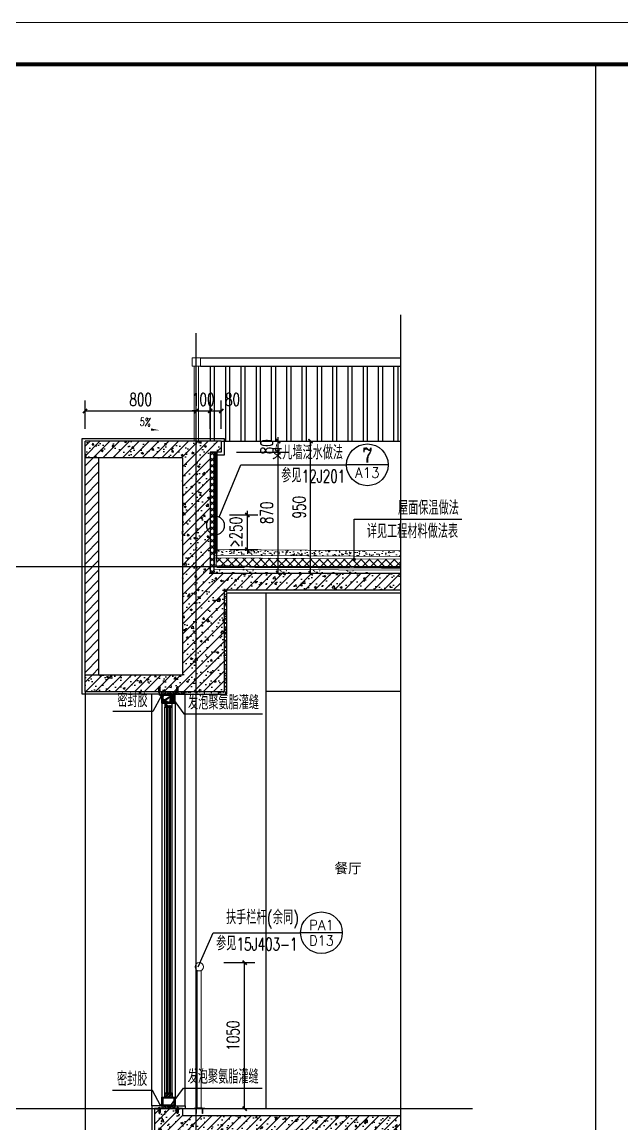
# Model space of a CAD drawing. Extents: x 1738711 to 2346805, y 1189731 to 2516152.
# Drawn here: x 1965034 to 1969350, y 1227784 to 1235709 of the extents above; entities that cross this region are included whole.
import ezdxf
from ezdxf.enums import TextEntityAlignment as Align

# ---------------------------------------------------------------- set-up
doc = ezdxf.new("R2010")
doc.units = 0
doc.header["$LTSCALE"] = 1000
doc.header["$MEASUREMENT"] = 0
doc.linetypes.add('S & C -P1$0$DASHED', pattern=[0.75, 0.5, -0.25])
for name, color, linetype, lineweight in [('_0', 7, 'Continuous', 25), ('可见细线', 142, 'Continuous', 9), ('填充', 252, 'Continuous', 5), ('栏杆', 6, 'Continuous', 15), ('细线', 8, 'Continuous', 5)]:
    doc.layers.add(name, color=color, linetype=linetype, lineweight=lineweight)
for name, color, linetype in [('CONTINUOUS', 7, 'Continuous'), ('DIM_IDEN', 3, 'Continuous'), ('DIM_LEAD', 3, 'Continuous'), ('DIM_SYMB', 3, 'Continuous'), ('DOTE', 1, 'Continuous'), ('PUB_DIM', 3, 'Continuous'), ('PUB_HATCH', 8, 'Continuous'), ('PUB_TEXT', 7, 'Continuous'), ('TK', 4, 'Continuous'), ('WALL', 40, 'Continuous'), ('WINDOW', 144, 'Continuous'), ('切线', 35, 'Continuous'), ('看线', 8, 'Continuous'), ('石材', 5, 'Continuous'), ('窗', 125, 'Continuous')]:
    doc.layers.add(name, color=color, linetype=linetype)
doc.styles.add('_TCH_DIM', font='SIMPLEX', dxfattribs={"bigfont": 'GBCBIG'})
doc.styles.add('_TCH_DIM_T3', font='SIMPLEX', dxfattribs={"width": 0.705882, "bigfont": 'GBCBIG'})
doc.styles.add('_TCH_LABEL', font='COMPLEX', dxfattribs={"bigfont": 'GBCBIG'})
doc.styles.add('STW', font='simhei_0.ttf')
doc.styles.add('宋体', font='SIMSUN.TTF', dxfattribs={"width": 0.75})
doc.dimstyles.new('_TCH_ARCH&&30', dxfattribs={"dimtxt": 89.25, "dimasz": 30, "dimexe": 75, "dimexo": 90, "dimgap": 37.875, "dimtad": 1, "dimdec": 0, "dimzin": 0, "dimdsep": 46, "dimtxsty": '_TCH_DIM_T3', "dimblk": 'ARCHTICK', "dimcen": 0.09, "dimclrt": 7, "dimazin": 2, "dimtfac": 1, "dimtdec": 0, "dimtix": 1, "dimtmove": 2, "dimatfit": 3, "dimfxl": 20, "dimtolj": 1, "dimtzin": 0, "dimarcsym": 0})
pattern_1 = [(225, (-424874879.725, -4685244273.94), (11.225320151336, -11.225320151336), []), (225, (-424874879.725, -4685244281.877), (11.225320151336, -11.225320151336), [])]
pattern_2 = [(45, (-299661.754, -150941.136), (-35.3553391, 35.3553391), []), (50, (-299661.75, -150941.14), (143.4520365, -12.550427), [15, -165]), (355, (-299661.75, -150941.14), (-27.750267, 150.438427), [12, -132]), (100.4514, (-299649.8, -150942.18), (115.701876, 137.8879084), [12.748038, -140.2284224]), (46.1842, (-299661.75, -150901.14), (213.44821, -33.103803), [22.5, -247.5]), (96.6356, (-299643.97, -150903.9), (186.932541, 194.823574), [19.122058, -210.3426]), (351.1842, (-299661.75, -150901.14), (186.932389, 194.82372), [18, -198]), (21, (-299641.75, -150911.14), (119.3814104, -80.523778), [15, -165]), (326, (-299641.75, -150911.14), (48.663066, 145.030009), [12, -132]), (71.4514, (-299631.8, -150917.85), (168.044526, 64.506099), [12.748038, -140.2284224]), (37.5, (-299661.754, -150941.136), (2.4319711, 66.5787708), [0, -130.4, 0, -134, 0, -132.5]), (7.5, (-299661.754, -150941.14), (52.6139075, 78.8823424), [0, -76.4, 0, -127.4, 0, -50.5]), (327.5, (-299706.354, -150941.136), (106.7644872, -4.5109743), [0, -50, 0, -156, 0, -207]), (317.5, (-299726.35, -150941.14), (116.637234, 20.0209965), [0, -65, 0, -103.6, 0, -147])]

# ---------------------------------------------------------------- blocks, each defined once
blk = doc.blocks.new('gdfdgdfgdfbvfcxv')
at = {"layer": '填充'}
blk.add_line((264925, -67479), (264925, -67589), dxfattribs=at)
for points in [[(264919, -67480), (264829, -67480, -1), (264829, -67468), (264919, -67468)], [(264919, -67588), (264829, -67588, 1), (264829, -67600), (264919, -67600)]]:
    blk.add_lwpolyline(points, format="xyb", dxfattribs=at)
blk.add_lwpolyline([(264911, -67634), (264911, -67434), (264919, -67434), (264919, -67634)], close=True, dxfattribs=at)
blk.add_lwpolyline([(264911, -67634), (264911, -67434), (264919, -67434), (264919, -67634)], close=True, dxfattribs=at)
for centre, radius, start, end in [((264919, -67483), 4.5, 318.2388, 90), ((264915, -67488), 9.2, 330.3198, 59.7492), ((264919, -67495), 4.5, 318.2388, 90), ((264919, -67501), 4.5, 318.2388, 90), ((264919, -67507), 4.5, 318.2388, 90), ((264919, -67513), 4.5, 318.2388, 90), ((264919, -67519), 4.5, 318.2388, 90), ((264919, -67525), 4.5, 318.2388, 90), ((264919, -67531), 4.5, 318.2388, 90), ((264919, -67537), 4.5, 318.2388, 90), ((264919, -67543), 4.5, 318.2388, 90), ((264919, -67549), 4.5, 318.2388, 90), ((264919, -67555), 4.5, 318.2388, 90), ((264919, -67561), 4.5, 318.2388, 90), ((264919, -67567), 4.5, 318.2388, 90), ((264919, -67573), 4.5, 318.2388, 90), ((264919, -67579), 4.5, 318.2388, 90), ((264919, -67585), 4.5, 270, 90)]:
    blk.add_arc(centre, radius, start, end, dxfattribs=at)
blk = doc.blocks.new('ghwerGWEGWEGW')
at = {"layer": '栏杆', "color": 6, "ltscale": 100}
for points in [[(2184611.4, 1556743.3), (2184611.4, 1557732.3)], [(2184641.4, 1556743.3), (2184641.4, 1557732.3)]]:
    blk.add_lwpolyline(points, dxfattribs=at)
blk.add_circle((2184626.4, 1557758.3), 30, dxfattribs=at)
at = {"layer": 'CONTINUOUS', "xscale": -0.384000000001397, "yscale": 0.384000000001397, "zscale": 0.384000000001397, "rotation": 270}
blk.add_blockref('gdfdgdfgdfbvfcxv', (2210560.7, 1455012.4), dxfattribs=at)
blk = doc.blocks.new('hrtheraghyra')
at = {"layer": 'WINDOW', "linetype": 'ByBlock'}
for p, q in [((-5, 21), (0, 29.4)), ((0, 29.4), (5, 21)), ((-5.9, -12), (6, -12))]:
    blk.add_line(p, q, dxfattribs=at)
for points in [[(-5, -12), (-5, 21)], [(0, -16.7), (0, 29.4)], [(5, -12), (5, 21)]]:
    blk.add_lwpolyline(points, dxfattribs=at)
blk.add_arc((0.1, -8.9), 6.71, 206.8366, 333.1634, dxfattribs=at)
blk = doc.blocks.new('hjashrtahreahe')
at = {"layer": 'TK', "color": 7, "const_width": 25}
blk.add_lwpolyline([(0, 59400), (84100, 59400), (84100, 0), (0, 0)], close=True, dxfattribs=at)
at = {"layer": 'TK', "color": 3, "const_width": 100}
blk.add_lwpolyline([(2500, 1000), (2500, 58400), (83100, 58400), (83100, 1000)], close=True, dxfattribs=at)
at = {"layer": 'TK', "style": '宋体', "width": 0.75}
for tag, height, p in [('项目负责人', 350, (6003, 57089)), ('专业负责人', 350, (6003, 56224)), ('设计人', 350, (6003, 55419)), ('版号1', 250, (77304, 22193)), ('时间1', 250, (82405, 22193)), ('版号2', 250, (77304, 21593)), ('时间2', 250, (82405, 21593)), ('版号3', 250, (77304, 20993)), ('时间3', 250, (82405, 20993)), ('建筑会签', 0.0001, (78978, 2403)), ('电气会签', 0.0001, (82128, 2403)), ('结构会签', 0.0001, (78978, 1803)), ('暖通会签', 0.0001, (82128, 1803)), ('给排水会签', 0.0001, (78978, 1250)), ('智能化会签', 0.0001, (82128, 1250))]:
    blk.add_attdef(tag, text='', height=height, dxfattribs=at).set_placement(p, align=Align.CENTER)
for tag, p in [('合作设计单位', (80816, 48986)), ('版号说明1', (79854, 22318)), ('版号说明2', (79854, 21718)), ('版号说明3', (79854, 21118)), ('浙江绿储科技有限公司', (80545, 16036)), ('百兆瓦级集中式熔盐储能关键', (80545, 14953)), ('设备研发及制造基地项目', (80545, 14603)), ('1#研发楼', (80545, 13636)), ('图名', (80545, 12436)), ('工程编号', (78978, 11461)), ('子项编号', (82128, 11461)), ('建筑', (78978, 10711)), ('图号', (82128, 10711)), ('施工图', (78978, 9961)), ('2023.03', (82128, 9961)), ('审定', (79353, 8461)), ('审核', (79353, 7711)), ('工程负责', (79353, 6961)), ('专业负责', (79353, 6211)), ('设计', (79353, 5461)), ('制图', (79353, 4711)), ('校对', (79353, 3961))]:
    blk.add_attdef(tag, text='', height=250, dxfattribs=at).set_placement(p, align=Align.MIDDLE_CENTER)
blk = doc.blocks.new('_ArchTick')
at = {"color": 0, "linetype": 'ByBlock', "const_width": 0.4}
blk.add_lwpolyline([(-0.5, -0.5), (0.5, 0.5)], dxfattribs=at)
blk = doc.blocks.new('*D363')
at = {"layer": 'Defpoints', "color": 0, "transparency": 16777216}
for p in [(1966395.5, 1228944.4), (1966634.7, 1228944.4), (1966395.5, 1227894.4)]:
    blk.add_point(p, dxfattribs=at)
at = {"layer": 'PUB_DIM', "color": 0, "lineweight": -2, "transparency": 16777216}
for p, q in [((1966485.5, 1228944.4), (1966709.7, 1228944.4)), ((1966634.7, 1227894.4), (1966634.7, 1228944.4)), ((1966485.5, 1227894.4), (1966709.7, 1227894.4))]:
    blk.add_line(p, q, dxfattribs=at)
at = {"layer": 'PUB_DIM', "color": 0, "lineweight": -2, "transparency": 16777216, "xscale": 30, "yscale": 30, "zscale": 30}
for p, rotation in [((1966634.7, 1228944.4), 90), ((1966634.7, 1227894.4), 270)]:
    blk.add_blockref('_ArchTick', p, dxfattribs=dict(at, rotation=rotation))
at = {"layer": 'PUB_DIM', "color": 7, "transparency": 16777216, "insert": (1966552.2, 1228419.4), "char_height": 89.25, "attachment_point": 5, "rotation": 90, "style": '_TCH_DIM_T3'}
blk.add_mtext('\\A1;1050', dxfattribs=at)
blk = doc.blocks.new('*D364')
at = {"layer": 'Defpoints', "color": 0, "transparency": 16777216}
for p in [(1966287.3, 1232911.9), (1965487.3, 1232694.4), (1966287.3, 1232694.4)]:
    blk.add_point(p, dxfattribs=at)
at = {"layer": 'PUB_DIM', "color": 0, "lineweight": -2, "transparency": 16777216}
for p, q in [((1965487.3, 1232784.4), (1965487.3, 1232986.9)), ((1966287.3, 1232784.4), (1966287.3, 1232986.9)), ((1965487.3, 1232911.9), (1966287.3, 1232911.9))]:
    blk.add_line(p, q, dxfattribs=at)
at = {"layer": 'PUB_DIM', "color": 0, "lineweight": -2, "transparency": 16777216, "xscale": 30, "yscale": 30, "zscale": 30, "rotation": 180}
blk.add_blockref('_ArchTick', (1965487.3, 1232911.9), dxfattribs=at)
at = {"layer": 'PUB_DIM', "color": 0, "lineweight": -2, "transparency": 16777216, "xscale": 30, "yscale": 30, "zscale": 30}
blk.add_blockref('_ArchTick', (1966287.3, 1232911.9), dxfattribs=at)
at = {"layer": 'PUB_DIM', "color": 7, "transparency": 16777216, "insert": (1965887.3, 1232994.4), "char_height": 89.25, "attachment_point": 5, "style": '_TCH_DIM_T3'}
blk.add_mtext('\\A1;800', dxfattribs=at)
blk = doc.blocks.new('*D365')
at = {"layer": 'Defpoints', "color": 0, "transparency": 16777216}
for p in [(1966387.3, 1232911.9), (1966287.3, 1232694.4), (1966387.3, 1232694.4)]:
    blk.add_point(p, dxfattribs=at)
at = {"layer": 'PUB_DIM', "color": 0, "lineweight": -2, "transparency": 16777216}
for p, q in [((1966287.3, 1232784.4), (1966287.3, 1232986.9)), ((1966387.3, 1232784.4), (1966387.3, 1232986.9)), ((1966287.3, 1232911.9), (1966257.3, 1232911.9)), ((1966287.3, 1232911.9), (1966387.3, 1232911.9)), ((1966387.3, 1232911.9), (1966417.3, 1232911.9))]:
    blk.add_line(p, q, dxfattribs=at)
at = {"layer": 'PUB_DIM', "color": 0, "lineweight": -2, "transparency": 16777216, "xscale": 30, "yscale": 30, "zscale": 30}
blk.add_blockref('_ArchTick', (1966287.3, 1232911.9), dxfattribs=at)
at = {"layer": 'PUB_DIM', "color": 0, "lineweight": -2, "transparency": 16777216, "xscale": 30, "yscale": 30, "zscale": 30, "rotation": 180}
blk.add_blockref('_ArchTick', (1966387.3, 1232911.9), dxfattribs=at)
at = {"layer": 'PUB_DIM', "color": 7, "transparency": 16777216, "insert": (1966337.3, 1232994.4), "char_height": 89.25, "attachment_point": 5, "style": '_TCH_DIM_T3'}
blk.add_mtext('\\A1;100', dxfattribs=at)
blk = doc.blocks.new('*D366')
at = {"layer": 'Defpoints', "color": 0, "transparency": 16777216}
for p in [(1966467.3, 1232911.9), (1966387.3, 1232694.4), (1966467.3, 1232694.4)]:
    blk.add_point(p, dxfattribs=at)
at = {"layer": 'PUB_DIM', "color": 0, "lineweight": -2, "transparency": 16777216}
for p, q in [((1966387.3, 1232784.4), (1966387.3, 1232986.9)), ((1966467.3, 1232784.4), (1966467.3, 1232986.9)), ((1966387.3, 1232911.9), (1966467.3, 1232911.9))]:
    blk.add_line(p, q, dxfattribs=at)
at = {"layer": 'PUB_DIM', "color": 0, "lineweight": -2, "transparency": 16777216, "xscale": 30, "yscale": 30, "zscale": 30, "rotation": 180}
blk.add_blockref('_ArchTick', (1966387.3, 1232911.9), dxfattribs=at)
at = {"layer": 'PUB_DIM', "color": 0, "lineweight": -2, "transparency": 16777216, "xscale": 30, "yscale": 30, "zscale": 30}
blk.add_blockref('_ArchTick', (1966467.3, 1232911.9), dxfattribs=at)
at = {"layer": 'PUB_DIM', "color": 7, "transparency": 16777216, "insert": (1966548.3, 1232994.4), "char_height": 89.25, "attachment_point": 5, "style": '_TCH_DIM_T3'}
blk.add_mtext('\\A1;80', dxfattribs=at)
blk = doc.blocks.new('*D367')
at = {"layer": 'Defpoints', "color": 0, "transparency": 16777216}
for p in [(1966437.3, 1232164.6), (1966654.8, 1232164.6), (1966437.3, 1231914.6)]:
    blk.add_point(p, dxfattribs=at)
at = {"layer": 'PUB_DIM', "color": 0, "lineweight": -2, "transparency": 16777216}
for p, q in [((1966527.3, 1232164.6), (1966729.8, 1232164.6)), ((1966654.8, 1232164.6), (1966654.8, 1232194.6)), ((1966654.8, 1231914.6), (1966654.8, 1232164.6)), ((1966527.3, 1231914.6), (1966729.8, 1231914.6)), ((1966654.8, 1231914.6), (1966654.8, 1231884.6))]:
    blk.add_line(p, q, dxfattribs=at)
at = {"layer": 'PUB_DIM', "color": 0, "lineweight": -2, "transparency": 16777216, "xscale": 30, "yscale": 30, "zscale": 30}
for p, rotation in [((1966654.8, 1232164.6), 270), ((1966654.8, 1231914.6), 90)]:
    blk.add_blockref('_ArchTick', p, dxfattribs=dict(at, rotation=rotation))
at = {"layer": 'PUB_DIM', "color": 7, "transparency": 16777216, "insert": (1966572.3, 1232039.6), "char_height": 89.25, "attachment_point": 5, "rotation": 90, "style": '_TCH_DIM_T3'}
blk.add_mtext('\\A1;≥250', dxfattribs=at)
blk = doc.blocks.new('*D368')
at = {"layer": 'Defpoints', "color": 0, "transparency": 16777216}
for p in [(1966784, 1232694.4), (1967110, 1232694.4), (1966784, 1231744.4)]:
    blk.add_point(p, dxfattribs=at)
at = {"layer": 'PUB_DIM', "color": 0, "lineweight": -2, "transparency": 16777216}
for p, q in [((1966874, 1232694.4), (1967185, 1232694.4)), ((1967110, 1231744.4), (1967110, 1232694.4)), ((1966874, 1231744.4), (1967185, 1231744.4))]:
    blk.add_line(p, q, dxfattribs=at)
at = {"layer": 'PUB_DIM', "color": 0, "lineweight": -2, "transparency": 16777216, "xscale": 30, "yscale": 30, "zscale": 30}
for p, rotation in [((1967110, 1232694.4), 90), ((1967110, 1231744.4), 270)]:
    blk.add_blockref('_ArchTick', p, dxfattribs=dict(at, rotation=rotation))
at = {"layer": 'PUB_DIM', "color": 7, "transparency": 16777216, "insert": (1967027.5, 1232219.4), "char_height": 89.25, "attachment_point": 5, "rotation": 90, "style": '_TCH_DIM_T3'}
blk.add_mtext('\\A1;950', dxfattribs=at)
blk = doc.blocks.new('*D369')
at = {"layer": 'Defpoints', "color": 0, "transparency": 16777216}
for p in [(1966487.3, 1232614.4), (1966876.8, 1232614.4), (1966487.3, 1231744.4)]:
    blk.add_point(p, dxfattribs=at)
at = {"layer": 'PUB_DIM', "color": 0, "lineweight": -2, "transparency": 16777216}
for p, q in [((1966577.3, 1232614.4), (1966951.8, 1232614.4)), ((1966876.8, 1231744.4), (1966876.8, 1232614.4)), ((1966577.3, 1231744.4), (1966951.8, 1231744.4))]:
    blk.add_line(p, q, dxfattribs=at)
at = {"layer": 'PUB_DIM', "color": 0, "lineweight": -2, "transparency": 16777216, "xscale": 30, "yscale": 30, "zscale": 30}
for p, rotation in [((1966876.8, 1232614.4), 90), ((1966876.8, 1231744.4), 270)]:
    blk.add_blockref('_ArchTick', p, dxfattribs=dict(at, rotation=rotation))
at = {"layer": 'PUB_DIM', "color": 7, "transparency": 16777216, "insert": (1966794.3, 1232179.4), "char_height": 89.25, "attachment_point": 5, "rotation": 90, "style": '_TCH_DIM_T3'}
blk.add_mtext('\\A1;870', dxfattribs=at)
blk = doc.blocks.new('*D370')
at = {"layer": 'Defpoints', "color": 0, "transparency": 16777216}
for p in [(1966487.3, 1232694.4), (1966876.8, 1232694.4), (1966487.3, 1232614.4)]:
    blk.add_point(p, dxfattribs=at)
at = {"layer": 'PUB_DIM', "color": 0, "lineweight": -2, "transparency": 16777216}
for p, q in [((1966876.8, 1232694.4), (1966876.8, 1232724.4)), ((1966577.3, 1232694.4), (1966951.8, 1232694.4)), ((1966876.8, 1232614.4), (1966876.8, 1232694.4)), ((1966577.3, 1232614.4), (1966951.8, 1232614.4)), ((1966876.8, 1232614.4), (1966876.8, 1232584.4))]:
    blk.add_line(p, q, dxfattribs=at)
at = {"layer": 'PUB_DIM', "color": 0, "lineweight": -2, "transparency": 16777216, "xscale": 30, "yscale": 30, "zscale": 30}
for p, rotation in [((1966876.8, 1232694.4), 270), ((1966876.8, 1232614.4), 90)]:
    blk.add_blockref('_ArchTick', p, dxfattribs=dict(at, rotation=rotation))
at = {"layer": 'PUB_DIM', "color": 7, "transparency": 16777216, "insert": (1966794.3, 1232654.4), "char_height": 89.25, "attachment_point": 5, "rotation": 90, "style": '_TCH_DIM_T3'}
blk.add_mtext('\\A1;80', dxfattribs=at)

msp = doc.modelspace()

# ---------------------------------------------------------------- hatches: boundary and pattern name
at = {"layer": 'PUB_HATCH'}
h = msp.add_hatch(dxfattribs=at)
h.set_pattern_fill('钢筋混凝土', color=256, scale=20, style=0)
h.set_pattern_definition(pattern_2)
h.paths.add_polyline_path([(1967758.8, 1231624.4), (1966487.3, 1231624.4), (1966487.3, 1230894.4), (1965487.3, 1230894.4), (1965487.3, 1231014.4), (1966187.3, 1231014.4), (1966187.3, 1232574.4), (1965487.3, 1232574.4), (1965487.3, 1232694.4), (1966467.3, 1232694.4), (1966467.3, 1232614.4), (1966387.3, 1232614.4), (1966387.3, 1231744.4), (1967758.8, 1231744.4)])
h = msp.add_hatch(dxfattribs=at)
h.set_pattern_fill('普通砖', color=256, scale=20, style=0)
h.set_pattern_definition([(45, (1965569.05, 1231325.953), (-35.3554, 35.3554), [])])
h.paths.add_polyline_path([(1965587.3, 1231794.4), (1965487.3, 1231794.4), (1965487.3, 1231014.4), (1965587.3, 1231014.4)])
h.paths.add_polyline_path([(1965587.3, 1232574.4), (1965487.3, 1232574.4), (1965487.3, 1231794.4), (1965587.3, 1231794.4)])
h = msp.add_hatch(dxfattribs=at)
h.set_pattern_fill('ANSI37', color=256, scale=20, style=0)
h.set_pattern_definition([(45, (1966492.473, 1233011.14), (-22.45064, 22.45064), []), (135, (1966492.473, 1233011.14), (-22.45064, -22.45064), [])])
h.paths.add_polyline_path([(1966387.3, 1231744.4), (1966417.3, 1231744.4), (1966417.3, 1232614.4), (1966387.3, 1232614.4)])
h = msp.add_hatch(dxfattribs=at)
h.set_pattern_fill('碎沙', color=256, scale=10, style=0)
h.set_pattern_definition([(37.5, (0, 0), (-0.80001565, 24.47066187), [0, -19.304, 0, -21.59, 0, -20.6375]), (7.5, (0, 0), (22.47616416, 35.84125503), [0, -10.414, 0, -17.399, 0, -6.6675]), (327.5, (-15.62, 0), (39.54961851, 0.07185923), [0, -6.35, 0, -22.86, 0, -29.845]), (317.5, (-15.62, 0), (38.1778226, 11.14646616), [0, -3.175, 0, -14.986, 0, -17.145])])
h.paths.add_polyline_path([(1966135.3, 1230894.4), (1966487.3, 1230894.4), (1966487.3, 1231624.4), (1966507.3, 1231624.4), (1966507.3, 1230874.4), (1966135.3, 1230874.4)])
h = msp.add_hatch(dxfattribs=at)
h.set_pattern_fill('钢筋混凝土', color=256, scale=20, style=0)
h.set_pattern_definition(pattern_2)
h.paths.add_polyline_path([(1967758.8, 1227724.4), (1966487.3, 1227724.4), (1966487.3, 1227094.4), (1965987.3, 1227094.4), (1965987.3, 1227194.4), (1966187.3, 1227194.4), (1966187.3, 1227724.4), (1965987.3, 1227724.4), (1965987.3, 1227894.4), (1966187.3, 1227894.4), (1966187.3, 1227844.4), (1967758.8, 1227844.4)])
at = {"layer": '填充'}
h = msp.add_hatch(dxfattribs=at)
h.set_pattern_fill('多孔材料', color=256, scale=15, style=0)
h.set_pattern_definition([(135, (3005534.005, 866322.27), (30.0000305, 30.0000305), []), (45, (3005534.005, 866322.27), (30.0000305, -30.0000305), [])])
h.paths.add_polyline_path([(1966395.9, 1231795.3), (1966395.9, 1231815.3), (1966385.7, 1231815.4), (1966385.5, 1231795.4)])
h.paths.add_polyline_path([(1967758.8, 1231786.4), (1967758.8, 1231845.9), (1966434.5, 1231854.6), (1966437.3, 1231795.1)])
h = msp.add_hatch(dxfattribs=at)
h.set_pattern_fill('混凝土', color=256, scale=10, style=0)
h.set_pattern_definition([(50, (-6367720.136, 4409362.786), (71.72601826, -6.2752135), [7.5, -82.5]), (355, (-6367720.136, 4409362.79), (-13.87513336, 75.2192134), [6, -66]), (100.4514, (-6367714.16, 4409362.26), (57.85093817, 68.9439542), [6.374019, -70.1142112]), (46.1842, (-6367720.136, 4409382.79), (106.7241049, -16.5519014), [11.25, -123.75]), (96.6356, (-6367711.24, 4409381.41), (93.4662706, 97.4117871), [9.5610288, -105.1713]), (351.1842, (-6367720.14, 4409382.79), (93.4661945, 97.4118601), [9, -99]), (21, (-6367710.136, 4409377.786), (59.6907052, -40.26188907), [7.5, -82.5]), (326, (-6367710.136, 4409377.79), (24.3315332, 72.5150045), [6, -66]), (71.4514, (-6367705.16, 4409374.43), (84.02226286, 32.25304967), [6.374019, -70.1142112]), (37.5, (-6367720.136, 4409362.786), (1.21598553, 33.28938538), [0, -65.2, 0, -67, 0, -66.25]), (7.5, (-6367720.136, 4409362.786), (26.30695374, 39.44117119), [0, -38.2, 0, -63.7, 0, -25.25]), (327.5, (-6367742.436, 4409362.786), (53.38224362, -2.25548717), [0, -25, 0, -78, 0, -103.5]), (317.5, (-6367752.436, 4409362.786), (58.31861693, 10.01049823), [0, -32.5, 0, -51.8, 0, -73.5])])
h.paths.add_polyline_path([(1967758.8, 1231865.9), (1967758.8, 1231905.9), (1966417.6, 1231914.7), (1966417.6, 1231874.7)])
h = msp.add_hatch(dxfattribs=at)
h.set_pattern_fill('加气混凝土', color=256, scale=20, style=0)
h.set_pattern_definition([(7e-15, (-25549.9, 2050594.64), (120, 240), [0, -240]), (7e-15, (-25690.3, 2050562.24), (120, 240), [0, -240]), (7e-15, (-25612.3, 2050559.84), (120, 240), [0, -240]), (7e-15, (-25527.1, 2050630.64), (120, 240), [0, -240]), (7e-15, (-25626.7, 2050547.84), (120, 240), [0, -240]), (7e-15, (-25503.1, 2050781.84), (120, 240), [0, -240]), (7e-15, (-25576.3, 2050762.64), (120, 240), [0, -240]), (7e-15, (-25537.9, 2050732.64), (120, 240), [0, -240]), (7e-15, (-25733.5, 2050727.84), (120, 240), [0, -240]), (7e-15, (-25615.9, 2050717.04), (120, 240), [0, -240]), (7e-15, (-25661.5, 2050655.84), (120, 240), [0, -240]), (7e-15, (-25659.1, 2050565.84), (120, 240), [0, -240]), (7e-15, (-25569.1, 2050556.24), (120, 240), [0, -240]), (7e-15, (-25503.1, 2050661.84), (120, 240), [0, -240]), (7e-15, (-25727.5, 2050624.64), (120, 240), [0, -240]), (7e-15, (-25707.1, 2050665.44), (120, 240), [0, -240]), (7e-15, (-25613.5, 2050648.64), (120, 240), [0, -240]), (7e-15, (-25647.1, 2050613.84), (120, 240), [0, -240]), (7e-15, (-25666.3, 2050693.04), (120, 240), [0, -240]), (7e-15, (-25636.3, 2050783.04), (120, 240), [0, -240]), (7e-15, (-25717.9, 2050574.24), (120, 240), [0, -240]), (7e-15, (-25585.9, 2050733.84), (120, 240), [0, -240]), (7e-15, (-25697.5, 2050737.44), (120, 240), [0, -240]), (7e-15, (-25716.7, 2050768.64), (120, 240), [0, -240]), (130.601294, (-25517.836, 2050706.697), (-599.99999337, 720.00000315), [10.536622, -4414.8444]), (18.4349488, (-25534.98, 2050711.27), (599.9999978, 239.9999982), [10.842096, -1507.05116]), (90, (-25534.98, 2050700.98), (120, 240), [10.285714, -469.71426]), (161.565051, (-25524.693, 2050697.554), (-600.000003, 239.9999821), [10.842096, -1507.05116]), (53.1301023, (-25524.693, 2050697.554), (120.0000002, 239.9999999), [11.428572, -1188.5714]), (135, (-25515.55, 2050575.27), (-120.0000145, 239.9999838), [9.697464, -669.12504]), (45, (-25529.264, 2050575.27), (119.9999992, 239.999999), [9.697464, -669.12504]), (135, (-25522.41, 2050568.41), (-120.0000145, 239.9999838), [9.697464, -669.12504]), (45, (-25522.41, 2050568.41), (119.9999992, 239.999999), [9.697464, -669.12504]), (116.565051, (-25630.98, 2050736.41), (-2e-05, 479.999987), [12.77753, -255.5506]), (180, (-25636.7, 2050747.84), (-120, 240), [13.714286, -226.2857]), (63.434949, (-25656.12, 2050736.41), (1e-06, 479.999998), [12.77753, -255.5506]), (116.565051, (-25650.4, 2050724.98), (-2e-05, 479.999987), [12.77753, -255.5506]), (7e-15, (-25650.4, 2050724.98), (120, 240), [13.714286, -226.2857]), (63.434949, (-25636.7, 2050724.98), (1e-06, 479.999998), [12.77753, -255.5506]), (107.102728, (-25540.693, 2050655.268), (-359.999986237, 1200.000001936), [15.544538, -6513.161]), (143.972626, (-25545.264, 2050670.125), (-2279.9999711, 1679.9999981), [15.544538, -3248.808]), (180, (-25557.84, 2050679.27), (-120, 240), [14.857142, -225.14284]), (36.0273733, (-25585.264, 2050670.125), (2279.99998315, 1679.99998189), [15.544538, -3248.808]), (71.565051, (-25589.836, 2050656.41), (360.00000185, 1199.99999793), [14.456126, -1503.43712]), (107.102728, (-25585.264, 2050641.554), (-359.999986237, 1200.000001936), [15.544538, -6513.161]), (143.972626, (-25572.693, 2050632.411), (-2279.9999711, 1679.9999981), [15.544538, -3248.808]), (7e-15, (-25572.7, 2050632.4), (120, 240), [14.857142, -225.14284]), (36.0273733, (-25557.836, 2050632.411), (2279.99998315, 1679.99998189), [15.544538, -3248.808]), (71.565051, (-25545.264, 2050641.554), (360.00000185, 1199.99999793), [14.456126, -1503.43712]), (150.255118, (-25538.407, 2050767.268), (-360.00000085, 239.99999703), [9.214008, -1925.72784]), (90, (-25546.41, 2050762.7), (120, 240), [9.142858, -470.8571]), (29.7448813, (-25546.407, 2050762.697), (360.0000002, 239.99999888), [9.214008, -1925.72784]), (116.565051, (-25594.4, 2050596.98), (-2e-05, 479.999987), [12.77753, -255.5506]), (168.690067, (-25600.122, 2050608.41), (-1080.0000008, 239.99999398), [11.654902, -2435.8742]), (41.1859251, (-25620.693, 2050602.697), (2999.999981823, 2639.999976915), [12.148738, -5090.3208]), (90, (-25620.69, 2050591.27), (120, 240), [11.428572, -468.5714]), (138.814074, (-25611.55, 2050583.268), (-2999.999946676, 2640.000016815), [12.148738, -5090.3208]), (16.6992442, (-25611.55, 2050583.268), (3959.999970207, 1199.99998743), [11.93178, -4999.415]), (60.9453959, (-25600.122, 2050586.697), (119.99999968, 239.99999788), [11.766434, -4930.1358]), (109.983106, (-25694.979, 2050697.554), (-600.00000226, 1679.999995554), [13.3768, -5604.879]), (155.556045, (-25699.55, 2050710.125), (-1560.000005946, 719.99998504), [13.809194, -5786.0526]), (24.4439547, (-25724.693, 2050710.125), (1560.00000078, 719.999996537), [13.809194, -5786.0526]), (70.0168934, (-25729.264, 2050697.554), (600.00000181, 1679.99999583), [13.3768, -5604.879]), (109.983106, (-25724.693, 2050684.982), (-600.00000226, 1679.999995554), [13.3768, -5604.879]), (160.016893, (-25712.121, 2050680.41), (-600.00000035, 239.99998907), [13.3768, -2795.751]), (19.9831065, (-25712.121, 2050680.41), (599.9999967, 239.99999962), [13.3768, -2795.751]), (70.0168934, (-25699.55, 2050684.982), (600.00000181, 1679.99999583), [13.3768, -5604.879]), (122.005383, (-25605.836, 2050675.84), (-120.0000161, 239.99998775), [10.781693, -2253.3736]), (18.4349488, (-25621.836, 2050681.554), (599.9999978, 239.9999982), [10.842096, -1507.05116]), (90, (-25621.84, 2050671.27), (120, 240), [10.285714, -469.71426]), (161.565051, (-25611.55, 2050667.84), (-600.000003, 239.9999821), [10.842096, -1507.05116]), (54.4623222, (-25611.55, 2050667.84), (839.99999878, 1199.9999982), [9.831228, -4119.2846]), (116.565051, (-25675.55, 2050617.55), (-2e-05, 479.999987), [12.77753, -255.5506]), (180, (-25681.26, 2050628.98), (-120, 240), [12.571428, -227.42856]), (59.0362434, (-25700.693, 2050617.554), (120.0000004, 239.99999884), [13.32789, -2785.5288]), (120.963756, (-25693.836, 2050606.125), (-120.0000164, 239.99998898), [13.32789, -2785.5288]), (7e-15, (-25693.84, 2050606.13), (120, 240), [12.571428, -227.42856]), (63.434949, (-25681.26, 2050606.13), (1e-06, 479.999998), [12.77753, -255.5506])])
h.paths.add_polyline_path([(1967568.1, 1231744.4), (1967568.1, 1231767.7), (1966417.3, 1231775.2), (1966417.3, 1231744.4)])
h = msp.add_hatch(dxfattribs=at)
h.set_pattern_fill('HONEY', color=256, scale=5, angle=-180, style=0)
h.set_pattern_definition([(6e-14, (3586699.3276, 2422908.887), (11.90625, -6.874075), [7.9375, -15.875]), (240, (3586699.3276, 2422908.887), (-11.906248578, -6.874077464), [7.9375, -15.875]), (300, (3586699.3276, 2422908.887), (1.422e-06, -13.748152464), [-15.875, 7.9375])])
h.paths.add_polyline_path([(1966135.3, 1230874.4), (1966039.3, 1230874.4), (1966039.3, 1230894.4), (1966135.3, 1230894.4)])
h = msp.add_hatch(dxfattribs=at)
h.set_pattern_fill('STEEL', color=256, scale=10, angle=-180, style=0)
h.set_pattern_definition(pattern_1)
h.paths.add_polyline_path([(1966128.1, 1230818.5), (1966046.5, 1230818.5), (1966046.5, 1230862.6), (1966039.3, 1230855.1), (1966039.3, 1230811.3), (1966132.1, 1230811.3), (1966135.3, 1230814.7), (1966135.3, 1230874.4), (1966058, 1230874.4), (1966051, 1230867.2), (1966128.1, 1230867.2)])
h = msp.add_hatch(dxfattribs=at)
h.set_pattern_fill('STEEL', color=256, scale=10, angle=-180, style=0)
h.set_pattern_definition(pattern_1)
h.paths.add_polyline_path([(1966088.9, 1230781.3), (1966081.9, 1230781.3), (1966081.9, 1230793.3), (1966074.7, 1230793.3), (1966074.7, 1230781.3), (1966061.5, 1230781.3), (1966061.5, 1230811.3), (1966088.9, 1230811.3)])
h.paths.add_polyline_path([(1966113.1, 1230781.3), (1966101.1, 1230781.3), (1966101.1, 1230793.3), (1966093.9, 1230793.3), (1966093.9, 1230781.3), (1966088.9, 1230781.3), (1966088.9, 1230811.3), (1966113.1, 1230811.3)])
h = msp.add_hatch(dxfattribs=at)
h.set_pattern_fill('STEEL', color=256, scale=10, angle=-180, style=0)
h.set_pattern_definition([(45, (1721683.75, -86417.92), (-11.22532015, 11.22532015), []), (45, (1721683.75, -86409.983), (-11.22532015, 11.22532015), [])])
h.paths.add_polyline_path([(1966128.1, 1227970.3), (1966046.5, 1227970.3), (1966046.5, 1227926.2), (1966039.3, 1227933.6), (1966039.3, 1227977.5), (1966132.1, 1227977.5), (1966135.3, 1227974), (1966135.3, 1227914.4), (1966058, 1227914.4), (1966051, 1227921.6), (1966128.1, 1227921.6)])
h = msp.add_hatch(dxfattribs=at)
h.set_pattern_fill('STEEL', color=256, scale=10, angle=-180, style=0)
h.set_pattern_definition([(45, (3699407.175, 4294951.418), (-11.22532015, 11.22532015), []), (45, (3699407.175, 4294959.355), (-11.22532015, 11.22532015), [])])
h.paths.add_polyline_path([(1966088.9, 1228007.5), (1966081.9, 1228007.5), (1966081.9, 1227995.5), (1966074.7, 1227995.5), (1966074.7, 1228007.5), (1966061.5, 1228007.5), (1966061.5, 1227977.5), (1966088.9, 1227977.5)])
h.paths.add_polyline_path([(1966113.1, 1228007.5), (1966101.1, 1228007.5), (1966101.1, 1227995.5), (1966093.9, 1227995.5), (1966093.9, 1228007.5), (1966088.9, 1228007.5), (1966088.9, 1227977.5), (1966113.1, 1227977.5)])
h = msp.add_hatch(dxfattribs=at)
h.set_pattern_fill('HONEY', color=256, scale=5, angle=-180, style=0)
h.set_pattern_definition([(360, (3586699.3276, 35879.887), (11.90625, 6.874075), [7.9375, -15.875]), (120, (3586699.3276, 35879.887), (-11.906248578, 6.874077464), [7.9375, -15.875]), (60, (3586699.3276, 35879.887), (1.422e-06, 13.748152464), [-15.875, 7.9375])])
h.paths.add_polyline_path([(1966135.3, 1227914.4), (1966039.3, 1227914.4), (1966039.3, 1227894.4), (1966135.3, 1227894.4)])
at = {"layer": '看线'}
h = msp.add_hatch(dxfattribs=at)
h.set_pattern_fill('ANSI31', color=256, style=0)
h.set_pattern_definition([(45, (359059.0933, 3310225.3868), (-1.1225320151, 1.1225320151), [])])
edge = h.paths.add_edge_path()
edge.add_arc((1966009.1, 1230844.2), 32.6, 22.30725, 67.69275, ccw=False)
edge.add_line((1966039.3, 1230856.6), (1966039.3, 1230874.4))
edge.add_line((1966039.3, 1230874.4), (1966021.5, 1230874.4))
h = msp.add_hatch(dxfattribs=at)
h.set_pattern_fill('ANSI31', color=256, style=0)
h.set_pattern_definition([(315, (359059.3072, -851436.613), (-1.1225320151, -1.1225320151), [])])
edge = h.paths.add_edge_path()
edge.add_arc((1966009.3, 1227944.6), 32.6, 292.30725, 337.69275)
edge.add_line((1966039.5, 1227932.2), (1966039.3, 1227914.8))
edge.add_line((1966039.3, 1227914.8), (1966021.7, 1227914.4))

# ---------------------------------------------------------------- linework, layer by layer
at = {"layer": 'DIM_IDEN'}
for p, q in [((1966451.1, 1232148.9), (1966607.8, 1232524.6)), ((1966607.8, 1232524.6), (1967368.4, 1232524.6)), ((1967668.4, 1232524.6), (1967368.4, 1232524.6)), ((1966301.8, 1228914.4), (1966410, 1229159.3)), ((1966410, 1229159.3), (1967038.1, 1229159.3)), ((1967338.1, 1229159.3), (1967038.1, 1229159.3))]:
    msp.add_line(p, q, dxfattribs=at)
for points in [[(1966491.4, 1232088.4, 1), (1966360.4, 1232088.4, 1)], [(1966301.8, 1228914.4, 1), (1966301.8, 1228914.4, 1)]]:
    msp.add_lwpolyline(points, format="xyb", close=True, dxfattribs=at)
for centre in [(1967518.4, 1232524.6), (1967188.1, 1229159.3)]:
    msp.add_circle(centre, 150, dxfattribs=at)
at = {"layer": 'DIM_LEAD'}
for p, q in [((1967423.7, 1231844), (1967423.7, 1232133.4)), ((1967423.7, 1232133.4), (1968198.3, 1232133.4)), ((1966033.6, 1230860.6), (1965975.8, 1230750.6)), ((1966089.8, 1230882.4), (1966196.9, 1230733.8)), ((1965975.8, 1230750.6), (1965687.6, 1230750.6)), ((1966196.9, 1230733.8), (1966764.5, 1230733.8)), ((1966087.3, 1227894.4), (1966194.4, 1228043)), ((1966194.4, 1228043), (1966762, 1228043)), ((1965973.3, 1228026.2), (1965685.1, 1228026.2)), ((1966031.1, 1227916.2), (1965973.3, 1228026.2))]:
    msp.add_line(p, q, dxfattribs=at)
at = {"layer": 'DIM_LEAD', "const_width": 12}
msp.add_lwpolyline([(1967423.7, 1231838, 1), (1967423.7, 1231850, 1)], format="xyb", close=True, dxfattribs=at)
at = {"layer": 'DIM_SYMB'}
msp.add_lwpolyline([(1967758.8, 1221131.3), (1967758.8, 1227333.1), (1967695.8, 1227356), (1967821.8, 1227378.3), (1967758.8, 1227400.6), (1967758.8, 1233602.4)], dxfattribs=at)
msp.add_lwpolyline([(1965809.4, 1232790.6, 0, 0, 0), (1966021.6, 1232773.4, 0, 16, 0), (1965961.8, 1232778.2, 0, 0, 0)], format="xyseb", dxfattribs=at)
at = {"layer": 'DOTE'}
for p, q in [((1966287.3, 1220760.2), (1966287.3, 1233471.2)), ((1964248.3, 1231794.4), (1967758.8, 1231794.4)), ((1964248.3, 1227894.4), (1968274.5, 1227894.4))]:
    msp.add_line(p, q, dxfattribs=at)
at = {"layer": 'WALL'}
for p, q in [((1966467.3, 1232694.4), (1965487.3, 1232694.4)), ((1965487.3, 1230894.4), (1965487.3, 1232694.4)), ((1966467.3, 1232694.4), (1966467.3, 1232614.4)), ((1966187.3, 1232574.4), (1965487.3, 1232574.4)), ((1965587.3, 1231014.4), (1965587.3, 1232574.4)), ((1966187.3, 1232574.4), (1966187.3, 1231014.4)), ((1966387.3, 1232614.4), (1966387.3, 1231744.4)), ((1966467.3, 1232614.4), (1966387.3, 1232614.4)), ((1966387.3, 1231744.4), (1967758.8, 1231744.4)), ((1966487.3, 1231624.4), (1967758.8, 1231624.4)), ((1966487.3, 1231624.4), (1966487.3, 1230894.4)), ((1965487.3, 1231014.4), (1966187.3, 1231014.4)), ((1965487.3, 1230894.4), (1966487.3, 1230894.4)), ((1966187.3, 1227894.4), (1965987.3, 1227894.4)), ((1965987.3, 1227894.4), (1965987.3, 1227094.4)), ((1966187.3, 1227894.4), (1966187.3, 1227844.4)), ((1966187.3, 1227844.4), (1967758.8, 1227844.4))]:
    msp.add_line(p, q, dxfattribs=at)
at = {"layer": '切线'}
for p, q in [((1966417.3, 1231744.4), (1966417.3, 1232614.4)), ((1966437.3, 1231889.6), (1966437.3, 1232614.4)), ((1966187.3, 1227894.4), (1967758.8, 1227894.4))]:
    msp.add_line(p, q, dxfattribs=at)
for points in [[(1966039.3, 1230874.4), (1965467.3, 1230874.4), (1965467.3, 1232714.4), (1966487.3, 1232714.4), (1966487.3, 1232594.4), (1966437.3, 1232594.4)], [(1966135.3, 1230874.4), (1966507.3, 1230874.4), (1966507.3, 1231604.4), (1967758.8, 1231604.4)], [(1966039.3, 1227914.4), (1965967.3, 1227914.4), (1965967.3, 1227074.4), (1966039.3, 1227074.4)], [(1966135.3, 1227914.4), (1966207.3, 1227914.4), (1966207.3, 1227894.4)]]:
    msp.add_lwpolyline(points, dxfattribs=at)
for centre, start, end in [((1966009.1, 1230844.2), 22.30729, 67.69272), ((1966009.3, 1227944.6), 292.30728, 337.64894)]:
    msp.add_arc(centre, 32.6, start, end, dxfattribs=at)
at = {"layer": '可见细线', "color": 6, "linetype": 'S & C -P1$0$DASHED', "ltscale": 3, "const_width": 6}
for points in [[(1966420.2, 1232614.4), (1966420, 1231813.5, 0.315273), (1966441.4, 1231785.3), (1966635.5, 1231785.4)], [(1966430.9, 1232614.4), (1966430.8, 1231803.6, 0.599208), (1966447.4, 1231798.7), (1966646.9, 1231795.5), (1966676.6, 1231786.9), (1967758.8, 1231781.2)]]:
    msp.add_lwpolyline(points, format="xyb", dxfattribs=at)
at = {"layer": '栏杆'}
for p, q in [((1966272.3, 1233234.4), (1966272.3, 1232694.4)), ((1966302.3, 1233234.4), (1966302.3, 1232694.4))]:
    msp.add_line(p, q, dxfattribs=at)
msp.add_lwpolyline([(1966257.3, 1233294.4), (1966317.3, 1233294.4), (1966317.3, 1233234.4), (1966257.3, 1233234.4)], close=True, dxfattribs=at)
at = {"layer": '看线'}
for p, q in [((1969158.9, 1235405), (1969158.9, 1218185)), ((1966317.3, 1233294.4), (1967758.8, 1233294.4)), ((1966317.3, 1233234.4), (1967758.8, 1233234.4)), ((1966387.3, 1233234.4), (1966387.3, 1232694.4)), ((1966417.3, 1233234.4), (1966417.3, 1232694.4)), ((1966497.3, 1233234.4), (1966497.3, 1232694.4)), ((1966527.3, 1233234.4), (1966527.3, 1232694.4)), ((1966607.3, 1233234.4), (1966607.3, 1232694.4)), ((1966637.3, 1233234.4), (1966637.3, 1232694.4)), ((1966717.3, 1233234.4), (1966717.3, 1232694.4)), ((1966747.3, 1233234.4), (1966747.3, 1232694.4)), ((1966827.3, 1233234.4), (1966827.3, 1232694.4)), ((1966857.3, 1233234.4), (1966857.3, 1232694.4)), ((1966937.3, 1233234.4), (1966937.3, 1232694.4)), ((1966967.3, 1233234.4), (1966967.3, 1232694.4)), ((1967047.3, 1233234.4), (1967047.3, 1232694.4)), ((1967077.3, 1233234.4), (1967077.3, 1232694.4)), ((1967157.3, 1233234.4), (1967157.3, 1232694.4)), ((1967187.3, 1233234.4), (1967187.3, 1232694.4)), ((1967267.3, 1233234.4), (1967267.3, 1232694.4)), ((1967297.3, 1233234.4), (1967297.3, 1232694.4)), ((1967377.3, 1233234.4), (1967377.3, 1232694.4)), ((1967407.3, 1233234.4), (1967407.3, 1232694.4)), ((1967487.3, 1233234.4), (1967487.3, 1232694.4)), ((1967517.3, 1233234.4), (1967517.3, 1232694.4)), ((1967597.3, 1233234.4), (1967597.3, 1232694.4)), ((1967627.3, 1233234.4), (1967627.3, 1232694.4)), ((1967707.3, 1233234.4), (1967707.3, 1232694.4)), ((1967737.3, 1233234.4), (1967737.3, 1232694.4)), ((1966467.3, 1232694.4), (1967758.8, 1232694.4)), ((1966787.3, 1231604.4), (1966787.3, 1227894.4)), ((1965487.3, 1230894.4), (1965487.3, 1221594.4)), ((1967758.8, 1230894.4), (1966787.3, 1230894.4)), ((1965967.3, 1227914.4), (1965967.3, 1230874.4)), ((1966207.3, 1227914.4), (1966207.3, 1230874.4))]:
    msp.add_line(p, q, dxfattribs=at)
at = {"layer": '石材', "const_width": 2}
for points in [[(1966102.4, 1230874.4), (1966059.4, 1230874.4), (1966047.1, 1230894.4), (1966003.3, 1230894.4)], [(1966072.3, 1230874.4), (1966115.2, 1230874.4), (1966127.6, 1230894.4), (1966171.3, 1230894.4)], [(1966102.4, 1227914.4), (1966059.4, 1227914.4), (1966047.1, 1227894.4), (1966003.3, 1227894.4)], [(1966072.3, 1227914.4), (1966115.2, 1227914.4), (1966127.6, 1227894.4), (1966171.3, 1227894.4)]]:
    msp.add_lwpolyline(points, dxfattribs=at)
at = {"layer": '石材'}
for points in [[(1966135.3, 1230874.4), (1966039.3, 1230874.4), (1966039.3, 1230894.4), (1966135.3, 1230894.4)], [(1966135.3, 1227914.4), (1966039.3, 1227914.4), (1966039.3, 1227894.4), (1966135.3, 1227894.4)]]:
    msp.add_lwpolyline(points, close=True, dxfattribs=at)
at = {"layer": '窗', "color": 117}
for p, q in [((1966039.3, 1230811.3), (1966039.3, 1227977.5)), ((1966074.7, 1228007.5), (1966074.7, 1230781.3)), ((1966081.9, 1228007.5), (1966081.9, 1230781.3)), ((1966093.9, 1228007.5), (1966093.9, 1230781.3)), ((1966101.1, 1228007.5), (1966101.1, 1230781.3)), ((1966135.3, 1230811.3), (1966135.3, 1227977.5))]:
    msp.add_line(p, q, dxfattribs=at)
at = {"layer": '窗', "color": 237}
for p, q in [((1966061.5, 1228007.5), (1966061.5, 1230781.3)), ((1966113.1, 1228007.5), (1966113.1, 1230781.3))]:
    msp.add_line(p, q, dxfattribs=at)
for points in [[(1966039.3, 1230811.3), (1966039.3, 1230874.4)], [(1966039.3, 1227977.5), (1966039.3, 1227914.4)]]:
    msp.add_lwpolyline(points, dxfattribs=at)
for points in [[(1966039.3, 1230811.3), (1966135.3, 1230811.3), (1966135.3, 1230874.4), (1966039.3, 1230874.4)], [(1966046.5, 1230818.5), (1966046.5, 1230867.2), (1966128.1, 1230867.2), (1966128.1, 1230818.5)], [(1966074.7, 1230781.3), (1966074.7, 1230793.3), (1966081.9, 1230793.3), (1966081.9, 1230781.3), (1966093.9, 1230781.3), (1966093.9, 1230793.3), (1966101.1, 1230793.3), (1966101.1, 1230781.3), (1966113.1, 1230781.3), (1966113.1, 1230811.3), (1966061.5, 1230811.3), (1966061.5, 1230781.3)], [(1966039.3, 1227977.5), (1966135.3, 1227977.5), (1966135.3, 1227914.4), (1966039.3, 1227914.4)], [(1966046.5, 1227970.3), (1966046.5, 1227921.6), (1966128.1, 1227921.6), (1966128.1, 1227970.3)], [(1966074.7, 1228007.5), (1966074.7, 1227995.5), (1966081.9, 1227995.5), (1966081.9, 1228007.5), (1966093.9, 1228007.5), (1966093.9, 1227995.5), (1966101.1, 1227995.5), (1966101.1, 1228007.5), (1966113.1, 1228007.5), (1966113.1, 1227977.5), (1966061.5, 1227977.5), (1966061.5, 1228007.5)]]:
    msp.add_lwpolyline(points, close=True, dxfattribs=at)
at = {"layer": '细线'}
for p, q in [((1966425.9, 1231889.6), (1966425.9, 1232614.4)), ((1966434.5, 1231835.1), (1966434.5, 1232614.4)), ((1966417.6, 1231914.7), (1967758.8, 1231905.9)), ((1966417.6, 1231874.7), (1967758.8, 1231865.9)), ((1966417.8, 1231854.7), (1967758.8, 1231845.9)), ((1966417.3, 1231795.2), (1967758.8, 1231786.4)), ((1966417.3, 1231775.2), (1967758.8, 1231766.4))]:
    msp.add_line(p, q, dxfattribs=at)

# ---------------------------------------------------------------- block references
at = {"xscale": 0.3, "yscale": 0.3, "zscale": 0.3}
msp.add_blockref('hjashrtahreahe', (1960435.7, 1217885), dxfattribs=at)
at = {"layer": '_0'}
msp.add_blockref('ghwerGWEGWEGW', (-218318.1, -328843.9), dxfattribs=at)
at = {"layer": 'WALL'}
msp.add_blockref('hrtheraghyra', (1966022.2, 1230901), dxfattribs=at)
at = {"layer": 'WALL', "xscale": -1}
msp.add_blockref('hrtheraghyra', (1966152.5, 1230901), dxfattribs=at)
at = {"layer": 'WALL', "xscale": -1, "rotation": 180}
msp.add_blockref('hrtheraghyra', (1966022.2, 1227887.8), dxfattribs=at)
at = {"layer": 'WALL', "rotation": 180}
msp.add_blockref('hrtheraghyra', (1966152.5, 1227887.8), dxfattribs=at)

# ---------------------------------------------------------------- texts
at = {"style": 'STW'}
msp.add_text('餐厅', height=72.1, dxfattribs=at).set_placement((1967281.1, 1229587))
at = {"layer": 'PUB_TEXT', "color": 7, "style": '_TCH_DIM', "width": 0.705882}
msp.add_text('5%%%', height=59.5, rotation=355.35204, dxfattribs=at).set_placement((1965879.3, 1232806))
at = {"layer": 'PUB_TEXT', "color": 7, "style": '_TCH_DIM'}
for s, p in [('女儿墙泛水做法', (1966833.1, 1232562.8)), ('参见', (1966898.4, 1232398.1)), ('屋面保温做法', (1967739, 1232164.9)), ('详见工程材料做法表', (1967514.5, 1231996.9)), ('密封胶', (1965719.1, 1230782.1)), ('发泡聚氨脂灌缝', (1966228.1, 1230765.3)), ('扶手栏杆', (1966501.3, 1229220.5)), ('余同', (1966838.2, 1229220.5)), ('参见', (1966430.2, 1229032.8)), ('密封胶', (1965716.6, 1228057.7)), ('发泡聚氨脂灌缝', (1966225.6, 1228074.5))]:
    msp.add_text(s, height=101.28, dxfattribs=at).set_placement(p)
at = {"layer": 'PUB_TEXT', "color": 7, "style": '_TCH_LABEL'}
for s, height, p, p2 in [('7', 104.4, (1967483.6, 1232541.2), (1967553.2, 1232541.2)), ('A13', 74.03, (1967430.2, 1232431.6), (1967606.5, 1232431.6)), ('PA1', 72.46, (1967098.4, 1229178.4), (1967277.9, 1229178.4)), ('D13', 73.24, (1967099.2, 1229067), (1967277.1, 1229067))]:
    msp.add_text(s, height=height, dxfattribs=at).set_placement(p, p2, align=Align.FIT)
at = {"layer": 'PUB_TEXT', "color": 7, "style": '_TCH_DIM', "width": 0.705882}
for s, height, p in [('12J201', 89.25, (1967045.9, 1232398.1)), ('(', 89.2, (1966796.2, 1229220.5)), (')', 89.2, (1966985.6, 1229220.5)), ('15J403-1', 89.25, (1966577.6, 1229032.8))]:
    msp.add_text(s, height=height, dxfattribs=at).set_placement(p)

# ---------------------------------------------------------------- dimensions: what is measured, and where the dimension line sits
at = {"layer": 'PUB_DIM'}
for p1, p2, distance, picture, middle in [((1965487.3, 1232694.4), (1966287.3, 1232694.4), 217.5, '*D364', (1965887.3, 1232994.4)), ((1966287.3, 1232694.4), (1966387.3, 1232694.4), 217.5, '*D365', (1966337.3, 1232994.4)), ((1966487.3, 1232614.4), (1966487.3, 1232694.4), -389.5, '*D370', (1966794.3, 1232654.4)), ((1966784, 1231744.4), (1966784, 1232694.4), -326, '*D368', (1967027.5, 1232219.4)), ((1966487.3, 1231744.4), (1966487.3, 1232614.4), -389.5, '*D369', (1966794.3, 1232179.4)), ((1966395.5, 1227894.4), (1966395.5, 1228944.4), -239.2, '*D363', (1966552.2, 1228419.4))]:
    dim = msp.add_aligned_dim(p1=p1, p2=p2, distance=distance, dimstyle='_TCH_ARCH&&30', dxfattribs=at)
    dim.commit()
    dim.dimension.update_dxf_attribs({"geometry": picture, "text_midpoint": middle})
dim = msp.add_linear_dim(base=(1966467.3, 1232911.9), p1=(1966387.3, 1232694.4), p2=(1966467.3, 1232694.4), angle=0, dimstyle='_TCH_ARCH&&30', dxfattribs=at)
dim.commit()
dim.dimension.update_dxf_attribs({"geometry": '*D366', "text_midpoint": (1966548.3, 1232994.4), "dimtype": 129})
dim = msp.add_aligned_dim(p1=(1966437.3, 1231914.6), p2=(1966437.3, 1232164.6), distance=-217.5, text='≥250', dimstyle='_TCH_ARCH&&30', dxfattribs=at)
dim.commit()
dim.dimension.update_dxf_attribs({"geometry": '*D367', "text_midpoint": (1966572.3, 1232039.6)})

doc.saveas('drawing.dxf')
